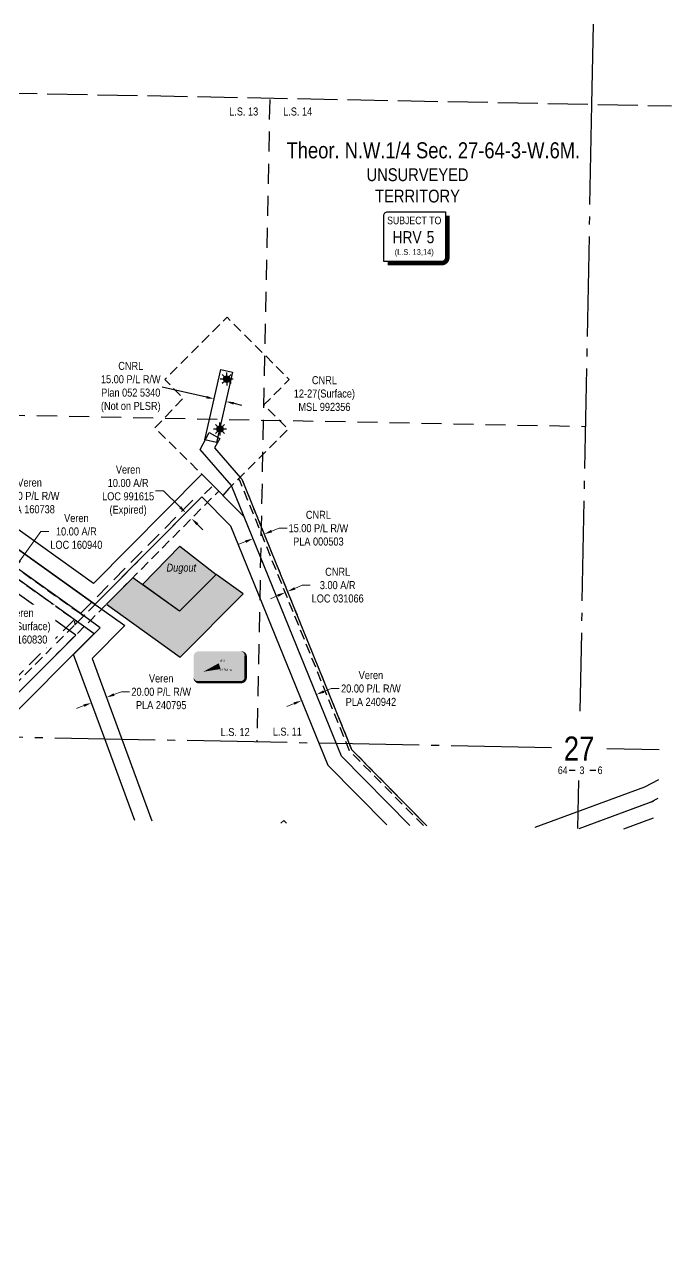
# Model space of a CAD drawing. Extents: x 398369 to 421873, y 6032457 to 6050071.
# Drawn here: x 411042 to 411850, y 6046863 to 6048382 of the extents above; entities that cross this region are included whole.
import ezdxf
from ezdxf.enums import TextEntityAlignment as Align

# ---------------------------------------------------------------- set-up
doc = ezdxf.new("R2018")
doc.units = 0
doc.header["$LTSCALE"] = 5
doc.header["$PDSIZE"] = 0.5
for name, pattern in [('foc-ACCESSROAD', [3.75, 2.5, -1.25]), ('foc-LSD', [8, 5, -3]), ('foc-MONUMENT-BDYS', [6, 4, -2]), ('foc-QUARTERLINE', [33, 25, -3, 2, -3]), ('foc-UNSURVEYED', [12.5, 10, -2.5])]:
    doc.linetypes.add(name, pattern=pattern)
doc.layers.get('Defpoints').update_dxf_attribs({"color": 9})
for name, color, linetype in [('10', 1, 'Continuous'), ('9', 3, 'Continuous'), ('C-AR', 13, 'foc-ACCESSROAD'), ('C-RW', 13, 'Continuous'), ('C-SYMBOL', 7, 'Continuous'), ('CG-NOTES', 7, 'Continuous'), ('CTW', 7, 'Continuous'), ('F-AR', 190, 'foc-ACCESSROAD'), ('F-RW', 190, 'Continuous'), ('F-WS', 190, 'foc-ACCESSROAD'), ('F-WS-S', 190, 'Continuous'), ('L-MON-PLAN', 7, 'foc-MONUMENT-BDYS'), ('L-SECLBL', 7, 'Continuous'), ('L-SECQ', 8, 'foc-QUARTERLINE'), ('L-SECTION-LSD', 7, 'foc-LSD'), ('L-UNS-T', 3, 'Continuous'), ('L-USEC', 7, 'foc-UNSURVEYED'), ('P-TEMP-BLOCKS', 250, 'Continuous'), ('P-TEMP-H', 41, 'Continuous'), ('P-TEMP_BORROW PIT', 46, 'Continuous'), ('T-WATER', 160, 'Continuous'), ('T-WATER-H', 133, 'Continuous'), ('T-WATER-T', 170, 'Continuous')]:
    doc.layers.add(name, color=color, linetype=linetype)
for name, color, linetype, lineweight in [('C-AR-T', 13, 'Continuous', 9), ('C-RW-T', 13, 'Continuous', 9), ('C-WS-T', 13, 'Continuous', 9), ('F-AR-T', 190, 'Continuous', 9), ('F-RW-T', 190, 'Continuous', 9), ('F-WS-T', 190, 'Continuous', 9)]:
    doc.layers.add(name, color=color, linetype=linetype, lineweight=lineweight)
doc.styles.add('100L', font='ARIALN.TTF', dxfattribs={"height": 11})
doc.styles.add('175L', font='ARIALN.TTF', dxfattribs={"height": 20})
doc.styles.add('80CG', font='ARIALN.TTF', dxfattribs={"height": 10})
doc.styles.add('80L', font='ARIALN.TTF', dxfattribs={"height": 10})
doc.styles.add('HRV', font='ARIALN.TTF', dxfattribs={"height": 3})
doc.styles.add('POINTNUMBER', font='ARIALN.TTF', dxfattribs={"height": 2.5})
doc.styles.add('SIMPLEX', font='ARIALN.TTF')
doc.styles.get("Standard").update_dxf_attribs({"font": 'ARIALN.TTF'})
doc.dimstyles.new('Compass 5 000', dxfattribs={"dimscale": 5, "dimtxt": 9, "dimasz": 2, "dimexe": 0.2, "dimexo": 0.0625, "dimgap": 0.5, "dimtad": 0, "dimtih": 1, "dimtoh": 1, "dimzin": 0, "dimdsep": 46, "dimtxsty": '80CG', "dimcen": 0.1, "dimse1": 1, "dimse2": 1, "dimclrd": 256, "dimclrt": 256, "dimaunit": 1, "dimadec": 4, "dimazin": 0, "dimtfac": 0.06, "dimtofl": 0, "dimtmove": 0, "dimatfit": 1, "dimfxl": 0.2, "dimtolj": 1, "dimtzin": 0, "dimlwd": -1, "dimarcsym": 0})

# ---------------------------------------------------------------- blocks, each defined once
blk = doc.blocks.new('*U46')
h = blk.add_hatch(color=191)
edge = h.paths.add_edge_path()
edge.add_line((-26.5, -20), (26.5, -20))
edge.add_arc((26.5, -14), 6, 270, 360)
edge.add_line((32.5, -14), (32.5, 12.5))
edge.add_arc((26.5, 12.5), 6, 0, 90)
edge.add_line((26.5, 18.5), (-26.5, 18.5))
edge.add_arc((-26.5, 12.5), 6, 90, 180)
edge.add_line((-32.5, 12.5), (-32.5, -14))
edge.add_arc((-26.5, -14), 6, 180, 270)
at = {"color": 250, "flags": 128}
blk.add_lwpolyline([(-26.5, -20, 3, 3, 0), (26.5, -20, 3, 3, 0.414214), (32.5, -14, 3, 3, 0), (32.5, 12.5, 3, 0, 0.414214), (26.5, 18.5, 0, 0, 0), (-26.5, 18.5, 0, 0, 0.414214), (-32.5, 12.5, 0, 0, 0), (-32.5, -14, 0, 3, 0.414214)], format="xyseb", close=True, dxfattribs=at)
at = {"flags": 128}
blk.add_lwpolyline([(-20.6, -7, 0, 7.5, 0), (0, 0, 0, 0, 0)], format="xyseb", dxfattribs=at)
at = {"color": 250, "lineweight": 30, "flags": 104}
blk.add_attdef('TEMP_AREA_W1', text='', height=12, dxfattribs=at).set_placement((0, 8.3), align=Align.MIDDLE_CENTER)
blk.add_attdef('ENTER_TEXT', text='', height=9, dxfattribs=at).set_placement((0, -3.5), align=Align.TOP_CENTER)
blk = doc.blocks.new('*D56')
at = {"layer": 'C-AR-T', "transparency": 16777216}
for p, q in [((411215.7, 6047799.7), (411205.7, 6047799.7)), ((411236.4, 6047779.2), (411215.7, 6047799.7)), ((411257.7, 6047758.1), (411264.8, 6047751.1))]:
    blk.add_line(p, q, dxfattribs=at)
for points in [[(411237.6, 6047780.4), (411235.2, 6047778.1), (411243.5, 6047772.2)], [(411258.9, 6047759.3), (411256.5, 6047756.9), (411250.6, 6047765.2)]]:
    blk.add_solid(points, dxfattribs=at)
at = {"layer": 'Defpoints', "color": 0, "transparency": 16777216}
for p in [(411250.6, 6047765.2), (411186.3, 6047714.5), (411193.4, 6047707.5)]:
    blk.add_point(p, dxfattribs=at)
at = {"layer": 'C-AR-T', "transparency": 16777216, "insert": (411171.4, 6047799.7), "char_height": 10, "attachment_point": 5, "style": '80CG'}
blk.add_mtext('\\A1;Veren\\P10.00 A/R\\PLOC 991615\\P(Expired)', dxfattribs=at)
blk = doc.blocks.new('*D57')
at = {"layer": 'C-AR-T', "transparency": 16777216}
for p, q in [((411036.4, 6047712.3), (411062.5, 6047748.9)), ((411062.5, 6047748.9), (411072.5, 6047748.9)), ((411018.9, 6047687.9), (411013.1, 6047679.8))]:
    blk.add_line(p, q, dxfattribs=at)
for points in [[(411035, 6047713.3), (411037.7, 6047711.3), (411030.5, 6047704.2)], [(411017.6, 6047688.9), (411020.3, 6047687), (411024.7, 6047696.1)]]:
    blk.add_solid(points, dxfattribs=at)
at = {"layer": 'Defpoints', "color": 0, "transparency": 16777216}
for p in [(411011.9, 6047705.3), (411017.7, 6047713.4), (411030.5, 6047704.2)]:
    blk.add_point(p, dxfattribs=at)
at = {"layer": 'C-AR-T', "transparency": 16777216, "insert": (411106.8, 6047748.9), "char_height": 10, "attachment_point": 5, "style": '80CG'}
blk.add_mtext('\\A1;Veren\\P10.00 A/R\\PLOC 160940', dxfattribs=at)
blk = doc.blocks.new('*D64')
at = {"layer": 'Defpoints', "color": 0, "transparency": 16777216}
for p in [(411368.1, 6047671.5), (411370.3, 6047674), (411370.9, 6047672.6)]:
    blk.add_point(p, dxfattribs=at)
at = {"layer": 'F-AR-T', "transparency": 16777216}
for p, q in [((411379.5, 6047677.9), (411388.7, 6047681.9)), ((411388.7, 6047681.9), (411398.7, 6047681.9)), ((411358.4, 6047668.8), (411349.2, 6047664.9))]:
    blk.add_line(p, q, dxfattribs=at)
for points in [[(411378.9, 6047679.4), (411380.2, 6047676.4), (411370.3, 6047674)], [(411357.7, 6047670.4), (411359, 6047667.3), (411367.6, 6047672.8)]]:
    blk.add_solid(points, dxfattribs=at)
at = {"layer": 'F-AR-T', "transparency": 16777216, "insert": (411433, 6047681.9), "char_height": 10, "attachment_point": 5, "style": '80CG'}
blk.add_mtext('\\A1;CNRL\\P3.00 A/R\\PLOC 031066', dxfattribs=at)
blk = doc.blocks.new('*D68')
at = {"layer": 'Defpoints', "color": 0, "transparency": 16777216}
for p in [(411327, 6047740.7), (411341, 6047746.3), (411341.2, 6047745.6)]:
    blk.add_point(p, dxfattribs=at)
at = {"layer": 'F-RW-T', "transparency": 16777216}
for p, q in [((411350.5, 6047749.3), (411359.8, 6047753)), ((411359.8, 6047753), (411369.8, 6047753)), ((411318, 6047736.3), (411308.7, 6047732.6))]:
    blk.add_line(p, q, dxfattribs=at)
for points in [[(411349.9, 6047750.9), (411351.1, 6047747.8), (411341.2, 6047745.6)], [(411317.4, 6047737.8), (411318.7, 6047734.7), (411327.3, 6047740)]]:
    blk.add_solid(points, dxfattribs=at)
at = {"layer": 'F-RW-T', "transparency": 16777216, "insert": (411408.9, 6047753), "char_height": 10, "attachment_point": 5, "style": '80CG'}
blk.add_mtext('\\A1;CNRL\\P15.00 P/L R/W\\PPLA 000503', dxfattribs=at)
blk = doc.blocks.new('GAS')
h = blk.add_hatch(color=255)
h.dxf.hatch_style = 1
edge = h.paths.add_edge_path()
edge.add_arc((0, 0), 0.9, 0, 360)
for p, q in [((-0.81, 0), (-1.62, 0)), ((-0.57, 0.57), (-1.14, 1.14)), ((0, 0.81), (0, 1.62)), ((0.57, 0.57), (1.14, 1.14)), ((1.62, 0), (0.81, 0)), ((-0.57, -0.57), (-1.14, -1.14)), ((0, -0.81), (0, -1.62)), ((1.14, -1.14), (0.57, -0.57))]:
    blk.add_line(p, q)
blk.add_circle((0, 0), 0.8)
blk = doc.blocks.new('HRV')
blk.add_lwpolyline([(-35.1, 31.6), (37.2, 31.6), (37.2, -25.5, -0.414214), (32.2, -30.5), (-40.1, -30.5), (-40.1, 26.6, -0.414214)], format="xyb", close=True)
at = {"const_width": 5, "flags": 128}
blk.add_lwpolyline([(-35.1, -33), (32.2, -33, 0.414214), (39.7, -25.5), (39.7, 26.6)], format="xyb", dxfattribs=at)
at = {"style": '80L'}
blk.add_text('SUBJECT TO', height=9.5, dxfattribs=at).set_placement((-2, 13.1), align=Align.BOTTOM_CENTER)
blk.add_attdef('(N.W.1/4 00)', text='', height=7.12, dxfattribs=at).set_placement((-2, -24.4), align=Align.BOTTOM_CENTER)
at = {"layer": 'CTW', "color": 3, "style": 'HRV'}
blk.add_text('HRV', height=15, dxfattribs=at).set_placement((-10.9, -0.2), align=Align.MIDDLE_CENTER)
blk.add_attdef('0', text='', height=15, dxfattribs=at).set_placement((18.3, -0.2), align=Align.MIDDLE_CENTER)
blk = doc.blocks.new('L-SECLBL')
at = {"layer": '9', "color": 7}
for p, q in [((-5.1, -27.8), (-12.3, -27.8)), ((20.7, -27.8), (13.5, -27.8))]:
    blk.add_line(p, q, dxfattribs=at)
at = {"layer": '10', "color": 2, "style": 'SIMPLEX'}
blk.add_attdef('SEC', text='', height=30, dxfattribs=at).set_placement((0, 0), align=Align.MIDDLE)
at = {"layer": '10', "color": 5, "style": '80L'}
blk.add_attdef('TWP', text='', height=9.5, dxfattribs=at).set_placement((-14.4, -27.4), align=Align.MIDDLE_RIGHT)
blk.add_attdef('RGE', text='', height=9.5, dxfattribs=at).set_placement((3.6, -27.4), align=Align.MIDDLE_CENTER)
blk.add_attdef('MER', text='', height=9.5, dxfattribs=at).set_placement((23.2, -27.4), align=Align.MIDDLE_LEFT)
blk = doc.blocks.new('*D81')
at = {"layer": 'C-RW-T', "transparency": 16777216}
for p, q in [((411153.7, 6047545.3), (411163.1, 6047548.7)), ((411163.1, 6047548.7), (411173.1, 6047548.7)), ((411116.2, 6047531.5), (411106.8, 6047528))]:
    blk.add_line(p, q, dxfattribs=at)
for points in [[(411153.2, 6047546.9), (411154.3, 6047543.7), (411144.4, 6047541.8)], [(411115.6, 6047533), (411116.8, 6047529.9), (411125.6, 6047534.9)]]:
    blk.add_solid(points, dxfattribs=at)
at = {"layer": 'Defpoints', "color": 0, "transparency": 16777216}
for p in [(411144.4, 6047541.8), (411149.5, 6047527.8), (411130.8, 6047520.9)]:
    blk.add_point(p, dxfattribs=at)
at = {"layer": 'C-RW-T', "transparency": 16777216, "insert": (411212.7, 6047548.7), "char_height": 10, "attachment_point": 5, "style": '80CG'}
blk.add_mtext('\\A1;Veren\\P20.00 P/L R/W^JPLA 240795', dxfattribs=at)
blk = doc.blocks.new('*D82')
at = {"layer": 'C-RW-T', "transparency": 16777216}
for p, q in [((410967.7, 6047749.2), (410999.3, 6047793.3)), ((410999.3, 6047793.3), (411009.3, 6047793.3)), ((410947.3, 6047720.7), (410941.5, 6047712.6))]:
    blk.add_line(p, q, dxfattribs=at)
for points in [[(410966.4, 6047750.1), (410969.1, 6047748.2), (410961.9, 6047741)], [(410946, 6047721.7), (410948.7, 6047719.8), (410953.2, 6047728.9)]]:
    blk.add_solid(points, dxfattribs=at)
at = {"layer": 'Defpoints', "color": 0, "transparency": 16777216}
for p in [(410961.9, 6047741), (410976.9, 6047730.3), (410968.2, 6047718.1)]:
    blk.add_point(p, dxfattribs=at)
at = {"layer": 'C-RW-T', "transparency": 16777216, "insert": (411048.4, 6047793.3), "char_height": 10, "attachment_point": 5, "style": '80CG'}
blk.add_mtext('\\A1;Veren\\P15.00 P/L R/W^JPLA 160738', dxfattribs=at)
blk = doc.blocks.new('*D83')
at = {"layer": 'Defpoints', "color": 0, "transparency": 16777216}
for p in [(411279.8, 6047918.7), (411278.9, 6047914.5), (411294.4, 6047915.4)]:
    blk.add_point(p, dxfattribs=at)
at = {"layer": 'F-RW', "transparency": 16777216}
for p, q in [((411269.1, 6047916.7), (411213.8, 6047929.2)), ((411303.2, 6047909), (411312.9, 6047906.8))]:
    blk.add_line(p, q, dxfattribs=at)
for points in [[(411269.5, 6047918.3), (411268.7, 6047915.1), (411278.9, 6047914.5)], [(411303.6, 6047910.6), (411302.8, 6047907.4), (411293.4, 6047911.2)]]:
    blk.add_solid(points, dxfattribs=at)
at = {"layer": 'F-RW', "transparency": 16777216, "insert": (411174.7, 6047929.2), "char_height": 10, "attachment_point": 5, "style": '80CG'}
blk.add_mtext('\\A1;CNRL\\P15.00 P/L R/W\\PPlan 052 5340\\P(Not on PLSR)', dxfattribs=at)
blk = doc.blocks.new('*D86')
at = {"layer": 'C-RW-T', "transparency": 16777216}
for p, q in [((411415.7, 6047549.1), (411424.9, 6047552.8)), ((411424.9, 6047552.8), (411434.9, 6047552.8)), ((411378.6, 6047534), (411369.4, 6047530.3))]:
    blk.add_line(p, q, dxfattribs=at)
for points in [[(411415, 6047550.6), (411416.3, 6047547.5), (411406.4, 6047545.3)], [(411378, 6047535.6), (411379.2, 6047532.5), (411387.9, 6047537.8)]]:
    blk.add_solid(points, dxfattribs=at)
at = {"layer": 'Defpoints', "color": 0, "transparency": 16777216}
for p in [(411406.4, 6047545.3), (411406.9, 6047544.2), (411388.3, 6047536.7)]:
    blk.add_point(p, dxfattribs=at)
at = {"layer": 'C-RW-T', "transparency": 16777216, "insert": (411474.5, 6047552.8), "char_height": 10, "attachment_point": 5, "style": '80CG'}
blk.add_mtext('\\A1;Veren\\P20.00 P/L R/W^JPLA 240942', dxfattribs=at)

msp = doc.modelspace()

# ---------------------------------------------------------------- hatches: boundary and pattern name
at = {"layer": 'P-TEMP-H'}
h = msp.add_hatch(color=256, dxfattribs=at)
h.dxf.hatch_style = 1
h.paths.add_polyline_path([(411314.845, 6047671.043), (411281.13, 6047695.179), (411235.721, 6047649.382), (411177.276, 6047691.223), (411144.323, 6047658.014), (411236.462, 6047592.052)])
at = {"layer": 'T-WATER-H'}
h = msp.add_hatch(color=256, dxfattribs=at)
h.dxf.hatch_style = 1
h.paths.add_polyline_path([(411189.346, 6047682.583), (411235.934, 6047730.733), (411281.13, 6047695.179), (411235.721, 6047649.382)])

# ---------------------------------------------------------------- linework, layer by layer
at = {"layer": 'C-AR', "flags": 128}
for points in [[(411111.405, 6047646.316), (410914.161, 6047787.489), (410838.492, 6047796.94), (410833.188, 6047796.569)], [(410832.94, 6047786.532), (410838.205, 6047786.899), (410910.474, 6047777.859), (411104.436, 6047639.01), (411104.971, 6047632.562), (411115.654, 6047643.275), (411111.405, 6047646.316)]]:
    msp.add_lwpolyline(points, dxfattribs=at)
at = {"layer": 'C-RW'}
for points in [[(410833.691, 6047816.951), (410839.237, 6047817.335), (410915.028, 6047807.861), (410921.972, 6047806.993), (410944.858, 6047790.609), (411130.26, 6047657.88), (411138.514, 6047651.972), (411167.333, 6047631.342), (411126.494, 6047590.395), (411163.64, 6047489.418), (411201.076, 6047387.662)], [(411179.633, 6047388.044), (411142.181, 6047489.845), (411103.318, 6047595.486), (411129.4, 6047621.62), (411136.553, 6047628.79), (411124.184, 6047637.616), (411115.918, 6047643.514), (410944.376, 6047765.927), (410914.624, 6047787.158), (410914.161, 6047787.489), (410838.459, 6047796.944), (410833.188, 6047796.576)]]:
    msp.add_lwpolyline(points, dxfattribs=at)
at = {"layer": 'C-RW', "flags": 128}
for points in [[(410832.685, 6047776.174), (410838.209, 6047786.892), (410910.474, 6047777.859), (411129.064, 6047621.371), (410548.511, 6047039.296), (410379.045, 6046869.413), (410368.43, 6046880.002), (410537.896, 6047049.885), (411105.984, 6047619.462), (410904.842, 6047763.459), (410846.735, 6047770.722), (410831.837, 6047741.818)], [(411833.601, 6047438.995), (411816.051, 6047429.474), (411679.284, 6047379.138)], [(411734.382, 6047378.156), (411822.247, 6047410.477), (411827.407, 6047412.375)], [(411734.49, 6047378.154), (411824.313, 6047411.213), (411833.155, 6047416.009)], [(411826.992, 6047390.922), (411789.612, 6047377.171)]]:
    msp.add_lwpolyline(points, dxfattribs=at)
at = {"layer": 'F-RW', "flags": 128}
msp.add_lwpolyline([(411287.142, 6047951.207), (411301.775, 6047947.928), (411281.829, 6047860.242), (411267.345, 6047863.482)], close=True, dxfattribs=at)
at = {"layer": 'F-WS', "flags": 128}
msp.add_lwpolyline([(411297.146, 6047802.68), (411289.809, 6047793.91), (411263.363, 6047820.626), (411204.73, 6047878.305), (411240.326, 6047915.456), (411217.127, 6047938.677), (411294.902, 6048016.383), (411372.61, 6047938.607), (411340.937, 6047906.967), (411371.2, 6047876.679), (411308.053, 6047813.579), (411306.029, 6047811.556), (411297.146, 6047802.68)], close=True, dxfattribs=at)
at = {"layer": 'L-MON-PLAN', "flags": 128}
msp.add_lwpolyline([(411252.275, 6047788.174), (411114.867, 6047649.581), (410527.288, 6047060.45), (410342.395, 6046875.101)], dxfattribs=at)
at = {"layer": 'L-SECQ'}
for p, q in [((411751.952, 6048382.242), (411750.01, 6048282.304)), ((411750.01, 6048282.304), (411735.292, 6047524.743)), ((411834.324, 6047476.169), (411769.104, 6047477.447)), ((411733.609, 6047438.154), (411732.444, 6047378.19))]:
    msp.add_line(p, q, dxfattribs=at)
at = {"layer": 'L-SECTION-LSD'}
msp.add_line((410937.665, 6047895.992), (411742.198, 6047880.216), dxfattribs=at)
at = {"layer": 'L-USEC'}
msp.add_line((410945.549, 6048298.078), (411849.948, 6048280.344), dxfattribs=at)
at = {"layer": 'P-TEMP_BORROW PIT'}
for p, q in [((411362.2, 6047384.79), (411365.607, 6047388.206)), ((411365.607, 6047388.206), (411369.156, 6047384.666))]:
    msp.add_line(p, q, dxfattribs=at)
at = {"layer": 'P-TEMP_BORROW PIT', "flags": 128}
msp.add_lwpolyline([(411314.845, 6047671.043), (411281.13, 6047695.179), (411235.721, 6047649.382), (411177.276, 6047691.223), (411144.323, 6047658.014), (411236.462, 6047592.052)], close=True, dxfattribs=at)
at = {"layer": 'T-WATER', "flags": 128}
msp.add_lwpolyline([(411189.346, 6047682.583), (411235.934, 6047730.733), (411281.13, 6047695.179), (411235.721, 6047649.382), (411189.346, 6047682.583)], dxfattribs=at)

# ---------------------------------------------------------------- block references
at = {"layer": 'CG-NOTES', "xscale": 0.99956685, "yscale": 0.99956685, "zscale": 0.99956685}
msp.add_blockref('HRV', (411530.579, 6048116.657), dxfattribs=at).add_auto_attribs({'(N.W.1/4 00)': '(L.S. 13,14)', '0': '5'})
at = {"layer": 'F-WS-S', "xscale": 4.997834250000045, "yscale": 4.997834250000045, "zscale": 4.997834250000045}
for p in [(411294.455, 6047939.254), (411286.059, 6047876.866)]:
    msp.add_blockref('GAS', p, dxfattribs=at)
at = {"layer": 'L-SECLBL', "xscale": 0.99956685, "yscale": 0.99956685, "zscale": 0.99956685}
msp.add_blockref('L-SECLBL', (411734.386, 6047478.128), dxfattribs=at).add_auto_attribs({'SEC': '27', 'TWP': '64', 'RGE': '3', 'MER': '6'})
at = {"layer": 'P-TEMP-BLOCKS', "color": 3}
ref = msp.add_blockref('*U46', (411285.696, 6047580.753), dxfattribs=dict(at, xscale=0.99956685, yscale=0.99956685, zscale=0.99956685))
lines = msp.add_mtext('BP2', dxfattribs={"layer": '0', "color": 250, "insert": (411285.696, 6047589.014), "char_height": 2.5, "attachment_point": 1})
ref.add_attrib('TEMP_AREA_W1', '', (411285.696, 6047589.014), dxfattribs={"flags": 104}).embed_mtext(lines)
lines = msp.add_mtext('=0.788 ha', dxfattribs={"layer": '0', "color": 250, "insert": (411285.696, 6047577.438), "char_height": 2.5, "attachment_point": 1})
ref.add_attrib('ENTER_TEXT', '', (411285.696, 6047577.438), dxfattribs={"flags": 104}).embed_mtext(lines)

# ---------------------------------------------------------------- texts
at = {"layer": 'C-SYMBOL', "color": 3, "style": '175L'}
msp.add_text('Theor. N.W.1/4 Sec. 27-64-3-W.6M.', height=19.99134, dxfattribs=at).set_placement((411552.455, 6048208.93), align=Align.BOTTOM_CENTER)
at = {"layer": 'F-WS-T', "insert": (411378.894, 6047942.878), "char_height": 9.99567, "attachment_point": 1, "style": 'POINTNUMBER'}
msp.add_mtext_dynamic_manual_height_columns('\\pxqc;CNRL\\P12-27(Surface)\\PMSL 992356', width=75.07263, gutter_width=37.516, heights=[0], dxfattribs=at)
at = {"layer": 'L-SECTION-LSD', "insert": (411286.045, 6047503.475), "char_height": 9.99567, "attachment_point": 1, "style": '100L', "bg_fill": 3, "box_fill_scale": 1.5, "bg_fill_color": 256, "bg_fill_transparency": 0}
msp.add_mtext_dynamic_manual_height_columns('\\pxqr;L.S. 12', width=37.12781, gutter_width=55.024, heights=[0], dxfattribs=at)
at = {"layer": 'L-UNS-T', "color": 3, "insert": (411532.715, 6048181.004), "char_height": 15.99307, "attachment_point": 5, "style": '80L'}
msp.add_mtext_dynamic_manual_height_columns('\\pxqc;UNSURVEYED TERRITORY', width=126.46853, gutter_width=47.521, heights=[0], dxfattribs=at)
at = {"layer": 'T-WATER-T', "insert": (411219.337, 6047708.816), "char_height": 9.99567, "attachment_point": 1, "style": '80L'}
msp.add_mtext_dynamic_manual_height_columns('{\\fArial Narrow|b0|i1|c0|p34;Dugout}', width=22.22833, gutter_width=50.022, heights=[0], dxfattribs=at)

# ---------------------------------------------------------------- dimensions: what is measured, and where the dimension line sits
at = {"layer": 'C-AR-T', "color": 2}
dim = msp.add_linear_dim(base=(411250.598, 6047765.17), p1=(411186.293, 6047714.508), p2=(411193.391, 6047707.47), angle=315.245996, text='Veren\\P10.00 A/R\\PLOC 991615\\P(Expired)', dimstyle='Compass 5 000', dxfattribs=at)
dim.commit()
dim.dimension.update_dxf_attribs({"geometry": '*D56', "text_midpoint": (411171.414, 6047799.721), "dimtype": 161})
at = {"layer": 'C-AR-T'}
dim = msp.add_linear_dim(base=(411030.548, 6047704.188), p1=(411011.875, 6047705.266), p2=(411017.69, 6047713.391), angle=54.407763, text='Veren\\P10.00 A/R\\PLOC 160940', dimstyle='Compass 5 000', dxfattribs=at)
dim.commit()
dim.dimension.update_dxf_attribs({"geometry": '*D57', "text_midpoint": (411106.805, 6047748.852), "dimtype": 161})
at = {"layer": 'C-RW-T', "color": 3}
for base, p1, p2, angle, text, picture, middle in [((410961.895, 6047741.047), (410968.222, 6047718.086), (410976.946, 6047730.272), 54.401379, 'Veren\\P15.00 P/L R/W^JPLA 160738', '*D82', (411048.384, 6047793.294)), ((411144.355, 6047541.84), (411130.769, 6047520.864), (411149.533, 6047527.767), 20.197109, 'Veren\\P20.00 P/L R/W^JPLA 240795', '*D81', (411212.665, 6047548.745))]:
    dim = msp.add_linear_dim(base=base, p1=p1, p2=p2, angle=angle, text=text, dimstyle='Compass 5 000', dxfattribs=at)
    dim.commit()
    dim.dimension.update_dxf_attribs({"geometry": picture, "text_midpoint": middle, "dimtype": 161})
at = {"layer": 'F-AR-T', "color": 2}
dim = msp.add_aligned_dim(p1=(411368.138, 6047671.463), p2=(411370.894, 6047672.646), distance=1.43, text='CNRL\\P3.00 A/R\\PLOC 031066', dimstyle='Compass 5 000', override={"dimzin": 1, "dimclrd": 256, "dimclrt": 256}, dxfattribs=at)
dim.commit()
dim.dimension.update_dxf_attribs({"geometry": '*D64', "text_midpoint": (411433.006, 6047681.854)})
at = {"layer": 'F-RW'}
dim = msp.add_linear_dim(base=(411278.857, 6047914.496), p1=(411294.37, 6047915.373), p2=(411279.798, 6047918.662), angle=167.282664, text='CNRL\\P15.00 P/L R/W\\PPlan 052 5340\\P(Not on PLSR)', dimstyle='Compass 5 000', dxfattribs=at)
dim.commit()
dim.dimension.update_dxf_attribs({"geometry": '*D83', "text_midpoint": (411174.738, 6047929.172), "dimtype": 161})
at = {"layer": 'F-RW-T', "color": 2}
dim = msp.add_aligned_dim(p1=(411327.047, 6047740.679), p2=(411340.964, 6047746.254), distance=-0.717, text='CNRL\\P15.00 P/L R/W\\PPLA 000503', dimstyle='Compass 5 000', override={"dimzin": 1, "dimclrd": 256, "dimclrt": 256}, dxfattribs=at)
dim.commit()
dim.dimension.update_dxf_attribs({"geometry": '*D68', "text_midpoint": (411408.883, 6047753.025)})

# ---------------------------------------------------------------- next in the draw order: linework, layer by layer
at = {"layer": 'C-AR', "flags": 128}
msp.add_lwpolyline([(411108.285, 6047621.74), (411125.172, 6047638.672), (411284.455, 6047799.319), (411277.423, 6047806.423), (411118.092, 6047645.719), (411101.212, 6047628.794), (410530.819, 6047056.944), (410344.821, 6046870.488), (410351.816, 6046863.348), (410537.896, 6047049.885), (411108.27, 6047621.754)], dxfattribs=at)
at = {"layer": 'F-AR', "flags": 128}
msp.add_lwpolyline([(411540.031, 6047381.62), (411447.877, 6047475.103), (411310.742, 6047812.645), (411309.055, 6047814.581), (411311.181, 6047816.706), (411313.331, 6047814.237), (411450.431, 6047476.784), (411544.332, 6047381.543)], dxfattribs=at)
at = {"layer": 'F-RW', "flags": 128}
msp.add_lwpolyline([(411522.9, 6047381.925), (411437.662, 6047468.38), (411300.824, 6047805.175), (411300.383, 6047806.276), (411261.151, 6047851.31), (411272.669, 6047872.39), (411285.824, 6047865.217), (411279.318, 6047853.282), (411311.731, 6047816.074), (411313.408, 6047814.076), (411450.431, 6047476.784), (411544.317, 6047381.544)], dxfattribs=at)
at = {"layer": 'L-SECQ'}
msp.add_line((411699.865, 6047478.805), (410929.781, 6047493.905), dxfattribs=at)
at = {"layer": 'L-SECTION-LSD'}
msp.add_line((411348.163, 6048288.222), (411332.083, 6047486.017), dxfattribs=at)

# ---------------------------------------------------------------- next in the draw order: texts
at = {"layer": 'L-SECTION-LSD', "insert": (411364.891, 6048278.384), "char_height": 9.9957, "attachment_point": 1, "style": '100L', "bg_fill": 3, "box_fill_scale": 1.5, "bg_fill_color": 256, "bg_fill_transparency": 0}
msp.add_mtext_dynamic_manual_height_columns('L.S. 14', width=37.01423, gutter_width=55.024, heights=[0], dxfattribs=at)

# ---------------------------------------------------------------- next in the draw order: texts
at = {"layer": 'L-SECTION-LSD', "char_height": 9.99567, "attachment_point": 1, "style": '100L', "bg_fill": 3, "box_fill_scale": 1.5, "bg_fill_color": 256, "bg_fill_transparency": 0}
for s, width, insert in [('\\pxqr;L.S. 13', 36.85018, (411296.961, 6048278.384)), ('\\pxql;L.S. 11', 36.46529, (411351.983, 6047504.018))]:
    msp.add_mtext_dynamic_manual_height_columns(s, width=width, gutter_width=55.024, heights=[0], dxfattribs=dict(at, insert=insert))

# ---------------------------------------------------------------- next in the draw order: linework, layer by layer
at = {"layer": 'C-RW', "flags": 128}
for points in [[(411522.9, 6047381.925), (411437.662, 6047468.38), (411316.265, 6047767.184), (411263.363, 6047820.626), (411128.039, 6047684.151), (410929.459, 6047826.266), (410839.825, 6047837.484), (410834.188, 6047837.094)], [(410833.693, 6047817.021), (410839.268, 6047817.407), (410921.946, 6047807.059), (411130.249, 6047657.986), (411263.351, 6047792.222), (411299.247, 6047755.958), (411420.636, 6047457.174), (411494.324, 6047382.435)]]:
    msp.add_lwpolyline(points, dxfattribs=at)

# ---------------------------------------------------------------- next in the draw order: dimensions: what is measured, and where the dimension line sits
at = {"layer": 'C-RW-T', "color": 3}
dim = msp.add_aligned_dim(p1=(411388.338, 6047536.673), p2=(411406.858, 6047544.197), distance=1.203, text='Veren\\P20.00 P/L R/W^JPLA 240942', dimstyle='Compass 5 000', dxfattribs=at)
dim.commit()
dim.dimension.update_dxf_attribs({"geometry": '*D86', "text_midpoint": (411474.473, 6047552.84)})

# ---------------------------------------------------------------- next in the draw order: texts
at = {"layer": 'C-WS-T', "insert": (411000.518, 6047652.348), "char_height": 9.99567, "attachment_point": 1, "style": '80L', "bg_fill": 2}
msp.add_mtext_dynamic_manual_height_columns('\\pxqc;Veren\\P9-28 (Surface)\\PMSL 160830', width=75.20079, gutter_width=50.022, heights=[0], dxfattribs=at)

doc.saveas('drawing.dxf')
